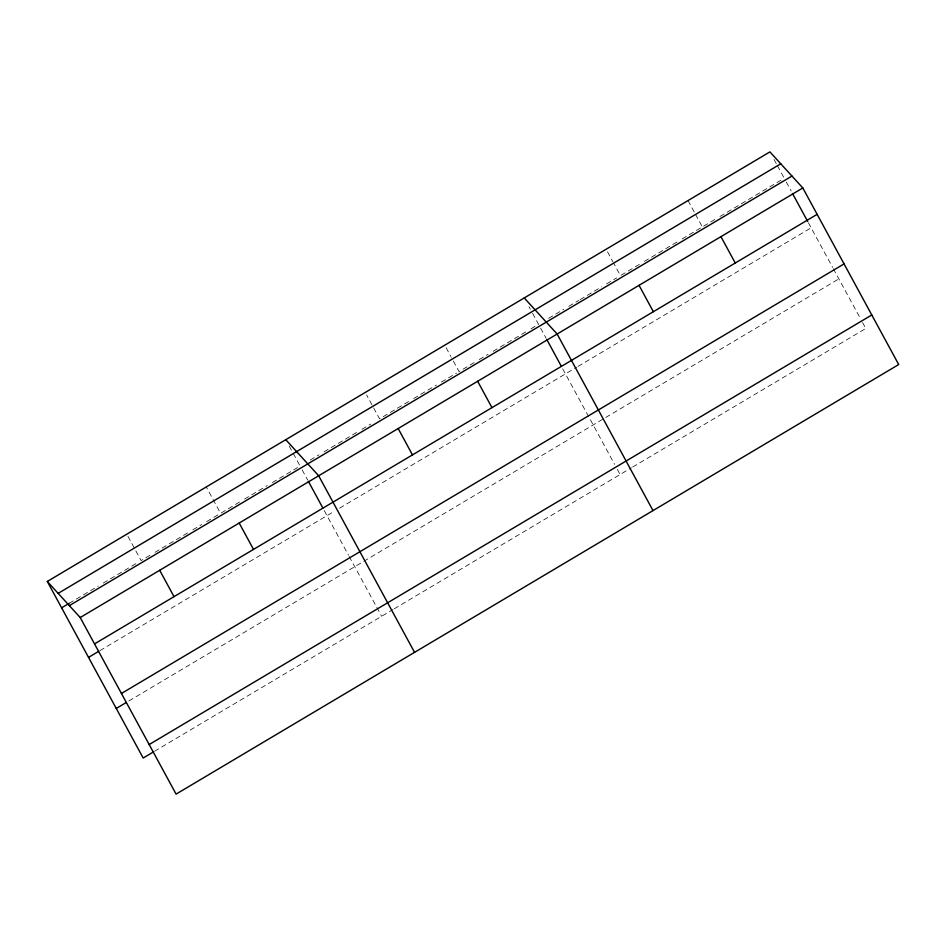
<?xml version="1.0" encoding="UTF-8"?>
<svg xmlns="http://www.w3.org/2000/svg" width="946" height="946" viewBox="0 0 946 946"><rect width="100%" height="100%" fill="white"/><g stroke="black" fill="none" stroke-linecap="round" stroke-linejoin="round"><path stroke-width="0.71" stroke-dasharray="4.73 3.55" d="M69.188 603.323L98.207 586.082M103.256 583.079L136.058 563.58M149.941 555.326L141.108 560.576L127.474 535.46M154.99 552.322L187.793 532.823M192.842 529.819L201.664 524.569M206.713 521.577L218.077 514.825M239.515 502.078L220.595 513.323L206.275 486.954M244.565 499.074L267.28 485.57M272.33 482.566L297.564 467.572M310.182 460.075L319.003 454.825M324.052 451.821L356.855 432.322M361.904 429.318L370.737 424.068M408.589 401.565L379.571 418.818L366.61 394.955M413.639 398.562L436.343 385.069M441.392 382.066L456.54 373.067M474.194 362.566L459.058 371.565L451.561 357.754M479.244 359.563L488.077 354.312M493.126 351.309L525.929 331.81M530.978 328.818L538.546 324.312L531.049 310.501M548.621 318.317L563.745 309.33M568.783 306.338L578.869 300.343M580.123 299.598L601.538 286.863M606.587 283.871L616.662 277.876M639.342 264.395L620.446 275.629L613.623 263.071M644.38 261.392L677.135 241.928M682.184 238.924L701.081 227.69M703.599 226.189L714.94 219.448M719.977 216.457L782.981 179.007M99.886 650.647L334.565 511.136M339.614 508.132L576.8 367.143M578.053 366.386L811.148 227.82M128.881 700.962L604.529 418.203M605.783 417.458L838.877 278.893M154.529 751.278L392.992 609.52M394.257 608.775L631.443 467.773M632.697 467.028L865.791 328.463L861.652 320.836M774.005 159.425L776.737 164.45M777.423 165.704L784.234 178.262M786.303 182.07L791.14 190.974M808.392 222.736L832.634 267.399M833.331 268.676L860.955 319.559M688.026 200.576L694.837 213.134M695.523 214.387L702.334 226.945M607.486 251.766L612.937 261.817M529.003 306.729L530.363 309.247M540.615 328.12L546.138 338.29M562.693 368.798L614.581 464.344M617.336 469.429L620.103 474.514M446.098 347.702L450.875 356.5M289.169 445.98L292.586 452.259M293.26 453.512L300.083 466.071M302.152 469.878L307.675 480.048M324.23 510.556L348.483 555.219M349.18 556.496L376.118 606.102M376.804 607.379L381.64 616.272"/><path stroke-width="1.42" d="M47.3 581.459L769.914 151.892L802.823 187.97L898.7 364.541L176.086 794.108L80.209 617.537L47.3 581.459L143.177 758.03L153.264 752.035M58.155 593.367L780.781 163.788M61.62 607.829L69.188 603.323M69.354 605.629L791.968 176.062M80.209 617.537L802.823 187.97M94.529 643.907L817.143 214.34M88.534 657.399L98.621 651.392M121.443 693.477L844.057 263.91M116.263 708.459L126.35 702.464M149.172 744.549L871.786 314.971M524.226 297.943L557.135 334.021L653.012 510.592M285.763 439.701L318.672 475.779L414.549 652.35M792.512 193.504L807.695 221.47M720.935 236.654L735.255 263.023M639.035 285.337L653.355 311.707M546.823 339.567L561.321 366.256M477.647 381.273L491.967 407.643M398.16 428.526L412.48 454.896M308.361 481.325L322.858 508.014M239.184 523.032L253.504 549.401M159.697 570.284L174.017 596.654"/></g></svg>
